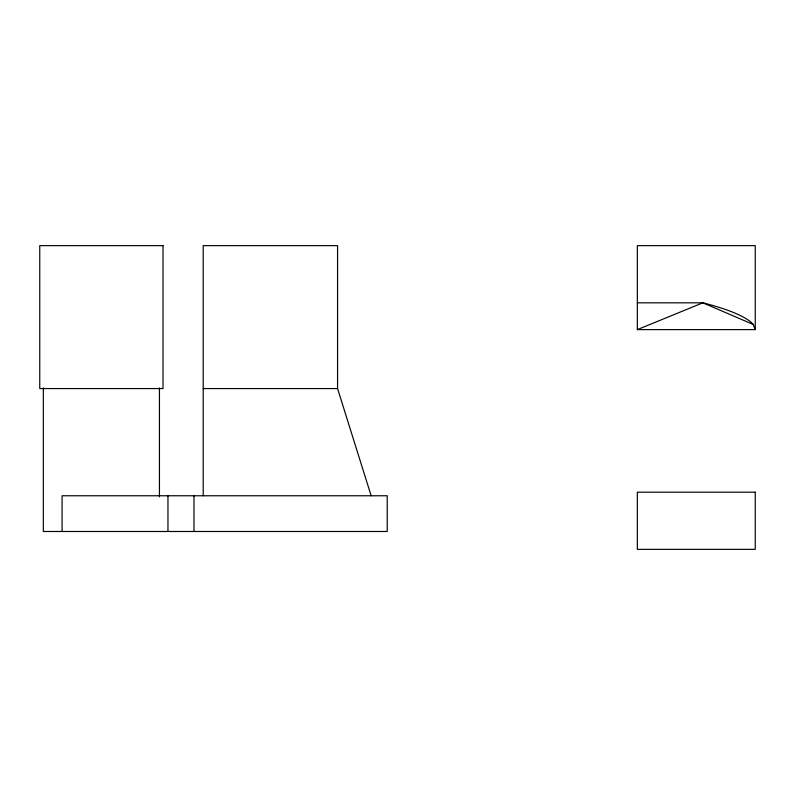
<?xml version="1.0" encoding="UTF-8"?>
<svg xmlns="http://www.w3.org/2000/svg" width="795" height="795" viewBox="0 0 795 795"><rect width="100%" height="100%" fill="white"/><g stroke="black" fill="none" stroke-linecap="round" stroke-linejoin="round"><path stroke-width="1.19" d="M637.342 329.617L702.85 302.816A121.287 25.072 6.5 0 1 753.213 324.469L755.25 329.617L637.342 329.617L637.342 245.645L755.25 245.645L755.25 329.617M637.342 302.816L702.85 302.816L753.213 324.469M203.212 388.566L337.567 388.566L371.146 495.762M337.567 388.566L337.567 245.645L203.212 245.645L203.212 495.762M193.98 495.762L193.98 531.487M167.964 495.762L167.964 531.487M159.447 387.95L159.447 496.845M62.08 531.487L62.08 495.762L387.225 495.762L387.225 531.487L43.328 531.487L43.328 387.95M163.015 245.645L39.75 245.645L39.75 388.566L163.015 388.566L163.015 245.645M755.25 492.184L637.342 492.184L637.342 549.355L755.25 549.355L755.25 492.184"/></g></svg>
